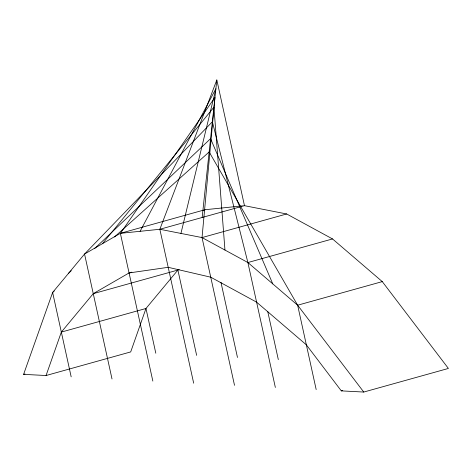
<?xml version="1.0" encoding="UTF-8"?>
<svg xmlns="http://www.w3.org/2000/svg" width="472" height="472" viewBox="0 0 472 472"><rect width="100%" height="100%" fill="white"/><g stroke="black" fill="none" stroke-linecap="round" stroke-linejoin="round"><path stroke-width="0.71" d="M234.519 385.329L202.034 237.575L214.972 97.385L120.36 233.327L84.547 254.042L52.628 292.469L23.6 374.355L46.061 375.523L130.697 351.923L145.972 308.487L177.891 270.061L179.148 269.335M202.158 217.48L216.831 79.951L244.478 205.68L286.669 213.975L332.524 238.938L382.279 281.613L448.4 368.449L363.764 392.049L341.303 390.881L306.352 344.831L256.603 302.157L210.742 277.194L168.203 267.311L129.068 272.946L93.255 293.661L61.336 332.087L46.061 375.523M180.935 233.428L215.905 88.671L140.101 231.304M193.679 383.205L159.843 229.28L216.831 79.951M102.453 243.688L213.928 107.197L224.961 250.06M68.587 273.253L71.254 270.727M94.742 248.461L210.565 138.662L272.763 283.878M54.268 290.994L52.628 292.469L71.172 376.833M114.472 236.95L209.149 151.954L297.643 305.213L363.764 392.049M203.739 210.459L204.995 209.727L244.478 205.68L159.843 229.28L120.36 233.327L152.845 381.081M120.36 233.327L204.995 209.727M159.843 229.28L202.034 237.575L286.669 213.975M129.068 272.946L131.894 272.161M93.255 293.661L177.891 270.061L196.647 355.357M202.034 237.575L247.888 262.538L332.524 238.938M61.336 332.087L145.972 308.487L155.813 353.233M23.6 374.355L25.01 373.96M112.011 378.957L84.547 254.042L212.376 121.741L247.888 262.538L297.643 305.213L382.279 281.613M341.303 390.881L342.713 390.486M297.643 305.213L316.187 389.577M267.712 311.378L278.321 359.605M247.888 262.538L275.353 387.453M220.949 282.291L237.481 357.481"/></g></svg>
